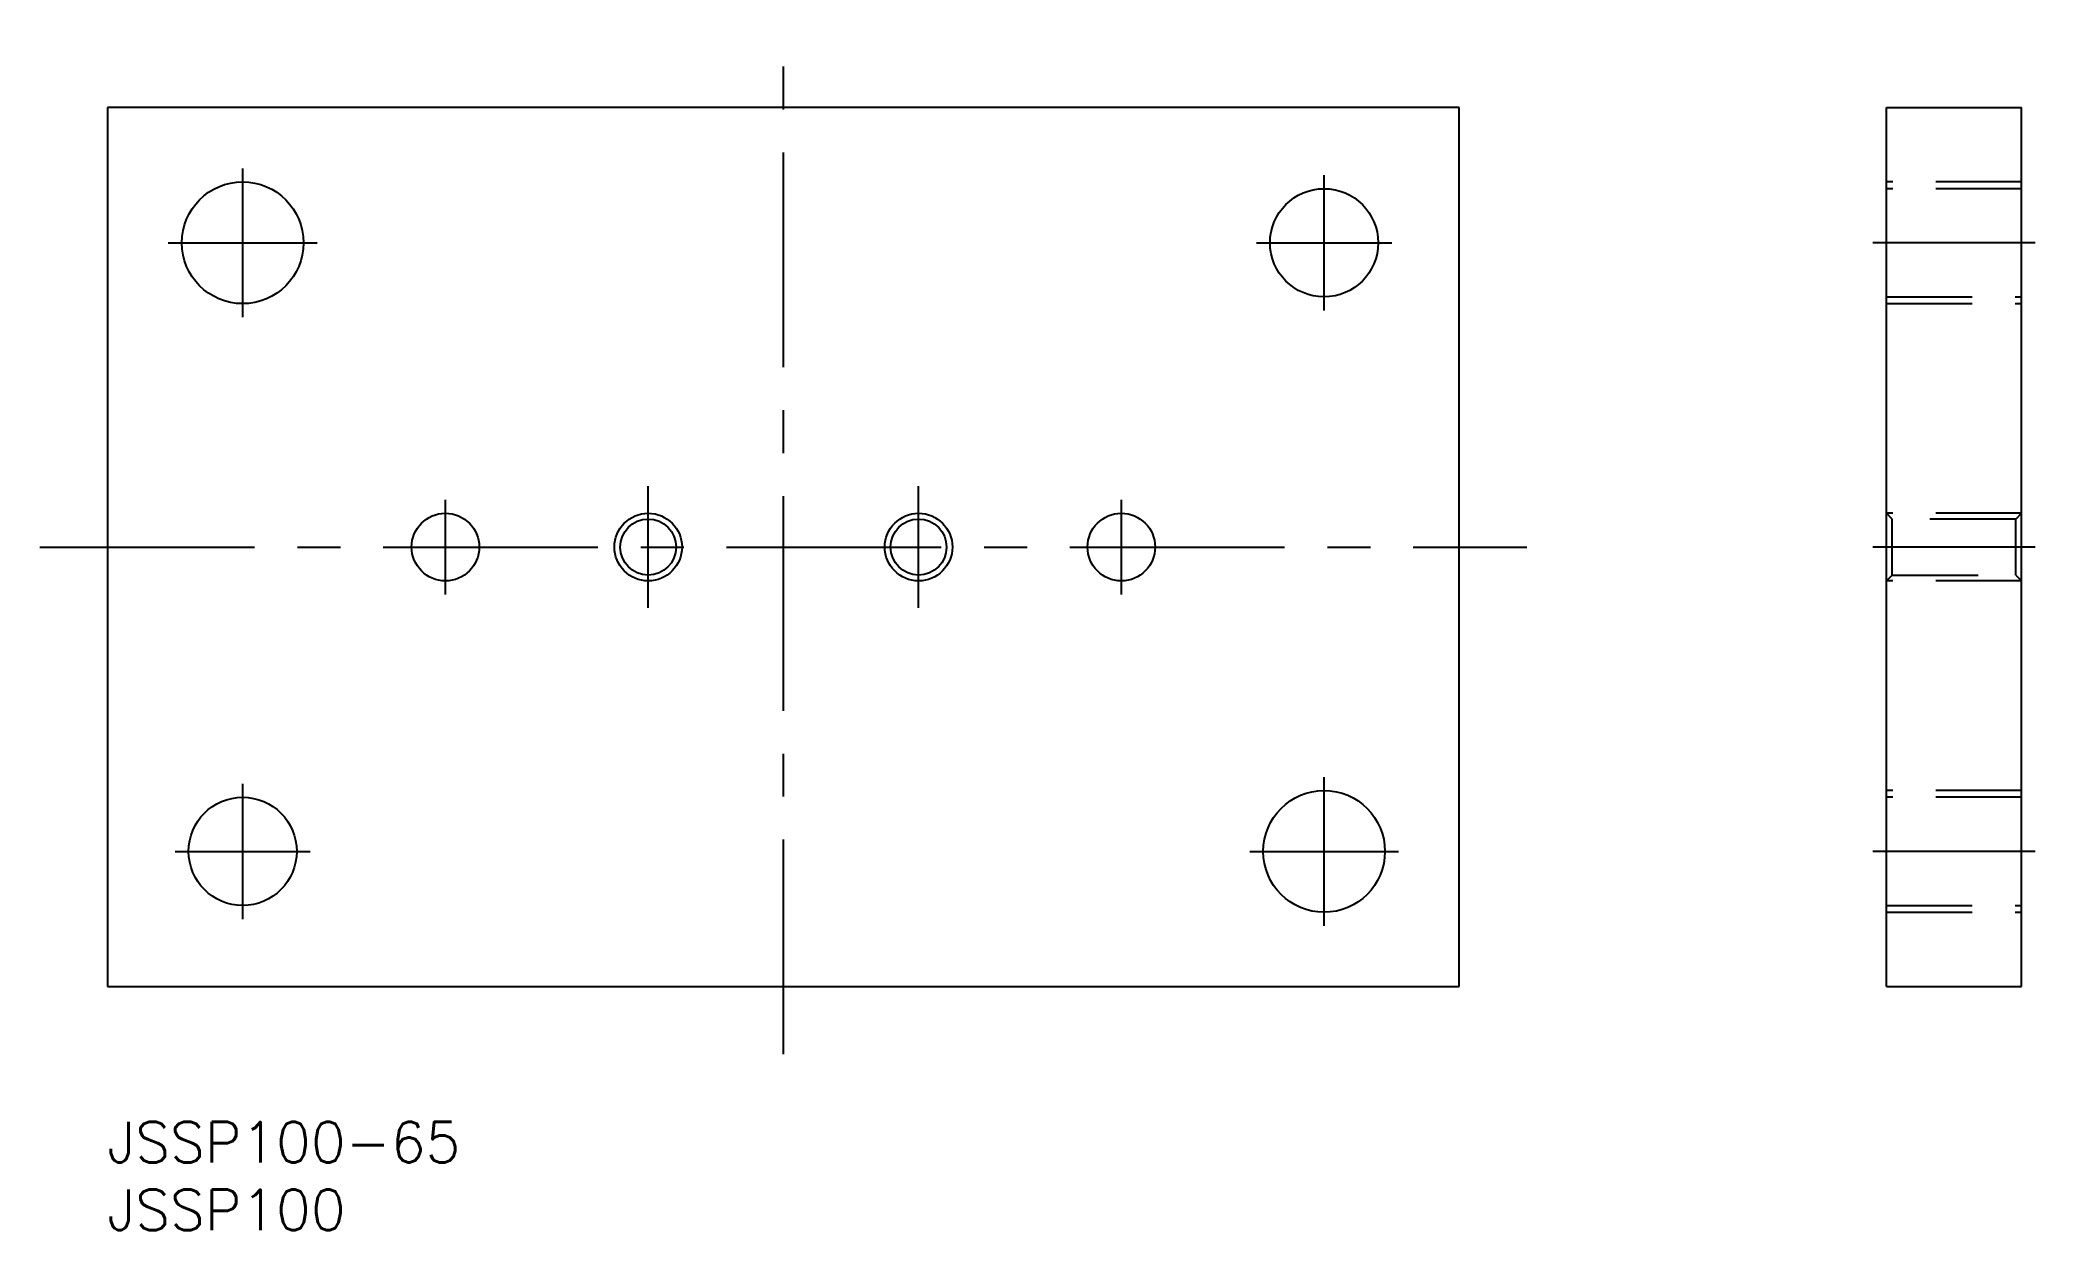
# Model space of a CAD drawing. Extents: x -5 to 143, y -8 to 80.
import ezdxf

# ---------------------------------------------------------------- set-up
doc = ezdxf.new("R2010")
doc.units = 0
doc.header["$LTSCALE"] = 0.5
doc.linetypes.add('CENTER', pattern=[50.8, 31.75, -6.35, 6.35, -6.35])
doc.linetypes.add('DASHED', pattern=[19.05, 12.7, -6.35])
for name, color, linetype in [('MSM_CENTER', 1, 'CENTER'), ('MSM_CONTINUOUS', 7, 'CONTINUOUS'), ('MSM_DASHED', 4, 'DASHED'), ('MSM_NARROW', 5, 'CONTINUOUS'), ('MSM_PART_NUMBER', 7, 'CONTINUOUS')]:
    doc.layers.add(name, color=color, linetype=linetype)
doc.styles.get("Standard").update_dxf_attribs({"font": 'txt.shx', "height": 3, "bigfont": 'bigfont.shx'})

msp = doc.modelspace()

# ---------------------------------------------------------------- linework, layer by layer
at = {"layer": 'MSM_CENTER'}
for p, q in [((50, 5), (50, 80)), ((10, 59.5), (10, 70.5)), ((90, 60), (90, 70)), ((4.5, 65), (15.5, 65)), ((85, 65), (95, 65)), ((142.6, 65), (130.6, 65)), ((25, 39), (25, 46)), ((40, 38), (40, 47)), ((60, 38), (60, 47)), ((75, 39), (75, 46)), ((-5, 42.5), (105, 42.5)), ((142.6, 42.5), (130.6, 42.5)), ((90, 14.5), (90, 25.5)), ((10, 15), (10, 25)), ((5, 20), (15, 20)), ((84.5, 20), (95.5, 20)), ((142.6, 20), (130.6, 20))]:
    msp.add_line(p, q, dxfattribs=at)
at = {"layer": 'MSM_CONTINUOUS'}
for p, q in [((0, 75), (0, 10)), ((100, 75), (0, 75)), ((100, 10), (100, 75)), ((131.6, 75), (141.6, 75)), ((131.6, 10), (131.6, 75)), ((141.6, 10), (141.6, 75)), ((0, 10), (100, 10)), ((131.6, 10), (141.6, 10))]:
    msp.add_line(p, q, dxfattribs=at)
for centre, radius in [((10, 65), 4.5), ((90, 65), 4), ((25, 42.5), 2.5), ((40, 42.5), 2.07), ((60, 42.5), 2.07), ((75, 42.5), 2.5), ((10, 20), 4), ((90, 20), 4.5)]:
    msp.add_circle(centre, radius, dxfattribs=at)
at = {"layer": 'MSM_DASHED'}
for p, q in [((141.6, 69.5), (131.6, 69.5)), ((141.6, 69), (131.6, 69)), ((131.6, 61), (141.6, 61)), ((131.6, 60.5), (141.6, 60.5)), ((132.03, 44.57), (131.6, 45)), ((141.6, 45), (131.6, 45)), ((141.16, 44.57), (132.03, 44.57)), ((132.03, 40.43), (132.03, 44.57)), ((141.6, 45), (141.16, 44.57)), ((141.16, 40.43), (141.16, 44.57)), ((131.6, 40), (132.03, 40.43)), ((141.6, 40), (131.6, 40)), ((132.03, 40.43), (141.16, 40.43)), ((141.16, 40.43), (141.6, 40)), ((141.6, 24.5), (131.6, 24.5)), ((141.6, 24), (131.6, 24)), ((131.6, 16), (141.6, 16)), ((131.6, 15.5), (141.6, 15.5))]:
    msp.add_line(p, q, dxfattribs=at)
at = {"layer": 'MSM_NARROW'}
for centre in [(40, 42.5), (60, 42.5)]:
    msp.add_circle(centre, 2.5, dxfattribs=at)

# ---------------------------------------------------------------- texts
at = {"layer": 'MSM_PART_NUMBER'}
for s, p in [('JSSP100-65', (0, -3)), ('JSSP100', (0, -8))]:
    msp.add_text(s, height=3, dxfattribs=at).set_placement(p)

doc.saveas('drawing.dxf')
